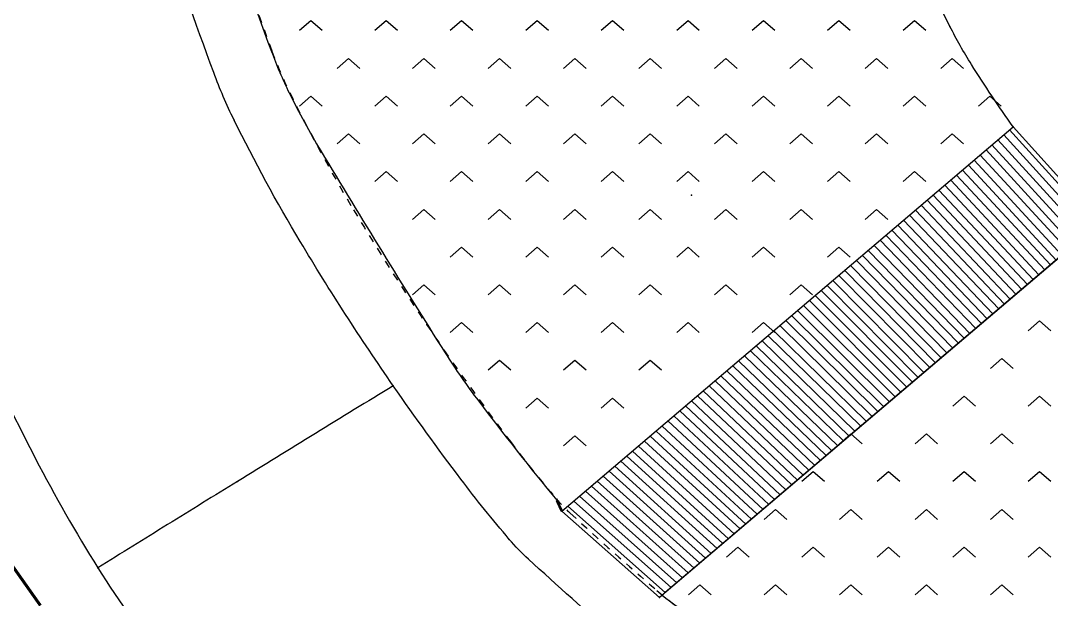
# Model space of a CAD drawing. Extents: x 940 to 1495, y 832 to 1212.
# Drawn here: x 1219.7 to 1288, y 1047.7 to 1086 of the extents above; entities that cross this region are included whole.
import ezdxf

# ---------------------------------------------------------------- set-up
doc = ezdxf.new("R2010")
doc.units = 0
doc.header["$LTSCALE"] = 0.5
doc.header["$PDSIZE"] = 0.2
doc.linetypes.add('X6', pattern=[2, 1, -1])
doc.layers.get('0').update_dxf_attribs({"linetype": 'CONTINUOUS'})
doc.layers.add('ASSIST', color=7, linetype='CONTINUOUS', plot=False)
for name, color, linetype in [('DLSS', 4, 'CONTINUOUS'), ('JMD', 6, 'CONTINUOUS'), ('SXSS', 5, 'CONTINUOUS'), ('ZBTZ', 3, 'CONTINUOUS'), ('ZDH', 1, 'CONTINUOUS')]:
    doc.layers.add(name, color=color, linetype=linetype)
doc.linetypes.add('8431', pattern='A,2,[152,AAA.SHX,S=1,R=0,X=0,Y=0],2,[150,AAA.SHX,S=2,R=0,X=0,Y=0],1e-11', length=4)

# ---------------------------------------------------------------- blocks, each defined once
blk = doc.blocks.new('gc211')
for p, q in [((0, 0), (-1.5, -1.32)), ((1.5, -1.32), (0, 0))]:
    blk.add_line(p, q)

msp = doc.modelspace()

# ---------------------------------------------------------------- linework, layer by layer
at = {"layer": 'ASSIST', "linetype": 'Continuous', "flags": 128}
msp.add_lwpolyline([(1291.191, 1072.588), (1262.011, 1047.789), (1255.543, 1053.487), (1285.443, 1078.947)], close=True, dxfattribs=at)
at = {"layer": 'DLSS', "linetype": 'X6'}
msp.add_lwpolyline([(1231.442, 1101.112, 0.010155), (1231.905, 1097.768, 0.040731), (1232.848, 1093.905, 0.008289), (1236.331, 1083.971, 0.025857), (1237.513, 1081.22, 0.020684), (1241.734, 1073.467, 0.016681), (1247.75, 1064.15, 0.01011), (1252.129, 1058.105, 0.015061), (1255.184, 1054.306, 0.030345), (1256.102, 1053.356, 0.007073), (1261.839, 1048.243, 0.065296), (1266.379, 1045.247, 0.045052), (1274.488, 1042.167, 0.045052)], format="xyb", dxfattribs=at)
at = {"layer": 'DLSS', "linetype": 'Continuous', "const_width": 0.175, "flags": 128}
msp.add_lwpolyline([(1255.202, 1054.218), (1255.543, 1053.487)], dxfattribs=at)
at = {"layer": 'DLSS', "linetype": 'Continuous', "const_width": 0.2, "elevation": 9.2, "flags": 128}
msp.add_lwpolyline([(1219.164, 1049.83), (1220.986, 1047.25)], dxfattribs=at)
at = {"layer": 'JMD', "linetype": 'Continuous'}
for p, q in [((1255.543, 1053.487), (1285.443, 1078.947)), ((1290.967, 1072.397), (1285.213, 1078.751)), ((1290.205, 1071.75), (1284.432, 1078.086)), ((1290.586, 1072.074), (1284.823, 1078.419)), ((1289.443, 1071.102), (1283.652, 1077.422)), ((1289.824, 1071.426), (1284.042, 1077.754)), ((1288.681, 1070.455), (1282.871, 1076.757)), ((1289.062, 1070.778), (1283.261, 1077.089)), ((1287.919, 1069.807), (1282.09, 1076.092)), ((1288.3, 1070.131), (1282.48, 1076.424)), ((1286.776, 1068.836), (1280.919, 1075.095)), ((1287.157, 1069.159), (1281.309, 1075.427)), ((1287.538, 1069.483), (1281.7, 1075.759)), ((1286.014, 1068.188), (1280.138, 1074.43)), ((1286.395, 1068.512), (1280.528, 1074.762)), ((1285.252, 1067.54), (1279.357, 1073.765)), ((1285.633, 1067.864), (1279.748, 1074.097)), ((1284.49, 1066.893), (1278.576, 1073.1)), ((1284.871, 1067.217), (1278.967, 1073.432)), ((1291.191, 1072.588), (1262.011, 1047.789)), ((1283.728, 1066.245), (1277.796, 1072.435)), ((1284.109, 1066.569), (1278.186, 1072.768)), ((1282.966, 1065.598), (1277.015, 1071.77)), ((1283.347, 1065.921), (1277.405, 1072.103)), ((1282.204, 1064.95), (1276.234, 1071.105)), ((1282.585, 1065.274), (1276.624, 1071.438)), ((1281.442, 1064.302), (1275.453, 1070.441)), ((1281.823, 1064.626), (1275.844, 1070.773)), ((1280.68, 1063.655), (1274.672, 1069.776)), ((1281.061, 1063.979), (1275.063, 1070.108)), ((1279.918, 1063.007), (1273.892, 1069.111)), ((1280.299, 1063.331), (1274.282, 1069.443)), ((1279.156, 1062.36), (1273.111, 1068.446)), ((1279.537, 1062.684), (1273.501, 1068.779)), ((1278.394, 1061.712), (1272.33, 1067.781)), ((1278.775, 1062.036), (1272.72, 1068.114)), ((1277.632, 1061.065), (1271.549, 1067.116)), ((1278.013, 1061.388), (1271.94, 1067.449)), ((1276.87, 1060.417), (1270.768, 1066.452)), ((1277.251, 1060.741), (1271.159, 1066.784)), ((1276.108, 1059.769), (1269.988, 1065.787)), ((1276.489, 1060.093), (1270.378, 1066.119)), ((1275.346, 1059.122), (1269.207, 1065.122)), ((1275.727, 1059.446), (1269.597, 1065.454)), ((1274.584, 1058.474), (1268.426, 1064.457)), ((1274.965, 1058.798), (1268.816, 1064.789)), ((1273.822, 1057.827), (1267.645, 1063.792)), ((1274.203, 1058.15), (1268.036, 1064.125)), ((1273.06, 1057.179), (1266.864, 1063.127)), ((1273.441, 1057.503), (1267.255, 1063.46)), ((1271.917, 1056.208), (1265.693, 1062.13)), ((1272.298, 1056.531), (1266.084, 1062.462)), ((1272.679, 1056.855), (1266.474, 1062.795)), ((1271.155, 1055.56), (1264.913, 1061.465)), ((1271.536, 1055.884), (1265.303, 1061.798)), ((1270.393, 1054.912), (1264.132, 1060.8)), ((1270.774, 1055.236), (1264.522, 1061.133)), ((1269.631, 1054.265), (1263.351, 1060.135)), ((1270.012, 1054.589), (1263.741, 1060.468)), ((1268.869, 1053.617), (1262.57, 1059.471)), ((1269.25, 1053.941), (1262.961, 1059.803)), ((1268.107, 1052.97), (1261.789, 1058.806)), ((1268.488, 1053.293), (1262.18, 1059.138)), ((1267.345, 1052.322), (1261.009, 1058.141)), ((1267.726, 1052.646), (1261.399, 1058.473)), ((1266.583, 1051.675), (1260.228, 1057.476)), ((1266.964, 1051.998), (1260.618, 1057.809)), ((1265.821, 1051.027), (1259.447, 1056.811)), ((1266.202, 1051.351), (1259.837, 1057.144)), ((1265.059, 1050.379), (1258.666, 1056.146)), ((1265.44, 1050.703), (1259.057, 1056.479)), ((1264.297, 1049.732), (1257.885, 1055.482)), ((1264.678, 1050.056), (1258.276, 1055.814)), ((1263.535, 1049.084), (1257.105, 1054.817)), ((1263.916, 1049.408), (1257.495, 1055.149)), ((1262.773, 1048.437), (1256.324, 1054.152)), ((1263.154, 1048.76), (1256.714, 1054.484)), ((1262.011, 1047.789), (1255.543, 1053.487)), ((1262.392, 1048.113), (1255.933, 1053.819))]:
    msp.add_line(p, q, dxfattribs=at)
at = {"layer": 'SXSS', "linetype": 'Continuous', "flags": 128}
for points in [[(1273.379, 1038.205, -0.045052), (1264.578, 1041.547, -0.065296), (1259.145, 1045.133, -0.007073), (1253.321, 1050.323, -0.030345), (1252.057, 1051.632, -0.015061), (1248.847, 1055.624, -0.01011), (1244.37, 1061.804, -0.016681), (1238.205, 1071.352, -0.020684), (1233.821, 1079.403, -0.025857), (1232.472, 1082.546, -0.008289), (1228.943, 1092.608, -0.040731), (1227.842, 1097.121, -0.023277), (1226.94, 1105.19)], [(1204.667, 1104.851, 0.025568), (1205.869, 1093.471, 0.04971), (1207.361, 1087.767, 0.005749), (1212.32, 1074.85, 0.012521), (1214.813, 1069.005, 0.012475), (1220.672, 1056.972, 0.020072), (1224.793, 1049.744, 0.031265), (1229.515, 1043.141, 0.026941), (1235.847, 1036.168, 0.021449), (1242.261, 1030.349, 0.027926), (1247.605, 1026.386, 0.018837), (1250.175, 1024.83, 0.005961), (1258.527, 1020.321, 0.033977), (1263.081, 1018.314, 0.020512), (1270.935, 1015.831)]]:
    msp.add_lwpolyline(points, format="xyb", dxfattribs=at)
at = {"layer": 'SXSS', "linetype": '8431', "flags": 128}
msp.add_lwpolyline([(1244.37, 1061.804, 0.000463), (1239.206, 1058.641, 0.000463), (1234.048, 1055.469, 0.000416), (1229.418, 1052.61, 0.000416), (1224.793, 1049.744)], format="xyb", dxfattribs=at)
at = {"layer": 'ZBTZ', "linetype": 'Continuous', "flags": 128}
msp.add_lwpolyline([(1232.807, 1093.892, 0.008289), (1236.291, 1083.957, 0.025857), (1237.475, 1081.201, 0.020684), (1239.562, 1077.368, 0.006142), (1247.81, 1063.983, 0.020649), (1250.031, 1060.777, 0.010264), (1255.202, 1054.218), (1255.543, 1053.487), (1285.443, 1078.947, -0.013335), (1282.682, 1083.089, -0.022932), (1281.255, 1085.609, -0.022514), (1278.494, 1091.719, 0.042501)], format="xyb", dxfattribs=at)
msp.add_lwpolyline([(1303.64, 1058.845), (1303.999, 1061.112, -0.021227), (1300.667, 1063.343, -0.021227), (1297.537, 1065.848, -0.024539), (1294.199, 1069.062, -0.024539), (1291.191, 1072.588), (1262.392, 1048.113), (1262.193, 1047.943, 0.059731), (1266.379, 1045.247, 0.045052), (1274.488, 1042.167), (1299.227, 1036.113)], format="xyb", close=True, dxfattribs=at)
at = {"layer": 'ZDH', "linetype": 'Continuous'}
for p in [(1281.255, 1085.609, 11.737), (1281.255, 1085.609, 11.737), (1233.821, 1079.403, 9.154), (1233.821, 1079.403, 9.154), (1233.821, 1079.403, 9.154), (1285.443, 1078.947, 11.79), (1285.443, 1078.947, 11.79), (1264.125, 1074.431, 10.548), (1264.125, 1074.431, 10.548), (1244.37, 1061.804, 9.155), (1244.37, 1061.804, 9.155), (1244.37, 1061.804, 9.155), (1234.048, 1055.469, 8.919), (1234.048, 1055.469, 8.919), (1234.048, 1055.469, 8.919), (1255.543, 1053.487, 8.6), (1255.543, 1053.487, 8.6), (1252.057, 1051.632, 8.563), (1252.057, 1051.632, 8.563), (1224.793, 1049.744, 9.157), (1224.793, 1049.744, 9.157), (1224.793, 1049.744, 9.157), (1262.011, 1047.789, 8.569), (1262.011, 1047.789, 8.569)]:
    msp.add_point(p, dxfattribs=at)

# ---------------------------------------------------------------- block references
at = {"layer": 'ZBTZ', "linetype": 'Continuous', "xscale": 0.5, "yscale": 0.5}
for p in [(1238.9, 1085.987), (1243.9, 1085.987), (1248.9, 1085.987), (1253.9, 1085.987), (1258.9, 1085.987), (1263.9, 1085.987), (1268.9, 1085.987), (1273.9, 1085.987), (1278.9, 1085.987), (1241.4, 1083.487), (1246.4, 1083.487), (1251.4, 1083.487), (1256.4, 1083.487), (1261.4, 1083.487), (1266.4, 1083.487), (1271.4, 1083.487), (1276.4, 1083.487), (1281.4, 1083.487), (1238.9, 1080.987), (1243.9, 1080.987), (1248.9, 1080.987), (1253.9, 1080.987), (1258.9, 1080.987), (1263.9, 1080.987), (1268.9, 1080.987), (1273.9, 1080.987), (1278.9, 1080.987), (1283.9, 1080.987), (1241.4, 1078.487), (1246.4, 1078.487), (1251.4, 1078.487), (1256.4, 1078.487), (1261.4, 1078.487), (1266.4, 1078.487), (1271.4, 1078.487), (1276.4, 1078.487), (1281.4, 1078.487), (1243.9, 1075.987), (1248.9, 1075.987), (1253.9, 1075.987), (1258.9, 1075.987), (1263.9, 1075.987), (1268.9, 1075.987), (1273.9, 1075.987), (1278.9, 1075.987), (1246.4, 1073.487), (1251.4, 1073.487), (1256.4, 1073.487), (1261.4, 1073.487), (1266.4, 1073.487), (1271.4, 1073.487), (1276.4, 1073.487), (1248.9, 1070.987), (1253.9, 1070.987), (1258.9, 1070.987), (1263.9, 1070.987), (1268.9, 1070.987), (1273.9, 1070.987), (1246.4, 1068.487), (1251.4, 1068.487), (1256.4, 1068.487), (1261.4, 1068.487), (1266.4, 1068.487), (1271.4, 1068.487), (1248.9, 1065.987), (1253.9, 1065.987), (1258.9, 1065.987), (1263.9, 1065.987), (1268.9, 1065.987), (1287.193, 1066.113), (1251.4, 1063.487), (1256.4, 1063.487), (1261.4, 1063.487), (1284.693, 1063.613), (1253.9, 1060.987), (1258.9, 1060.987), (1282.193, 1061.113), (1287.193, 1061.113), (1256.4, 1058.487), (1274.693, 1058.613), (1279.693, 1058.613), (1284.693, 1058.613), (1272.193, 1056.113), (1277.193, 1056.113), (1282.193, 1056.113), (1287.193, 1056.113), (1269.693, 1053.613), (1274.693, 1053.613), (1279.693, 1053.613), (1284.693, 1053.613), (1267.193, 1051.113), (1272.193, 1051.113), (1277.193, 1051.113), (1282.193, 1051.113), (1287.193, 1051.113), (1264.693, 1048.613), (1269.693, 1048.613), (1274.693, 1048.613), (1279.693, 1048.613), (1284.693, 1048.613)]:
    msp.add_blockref('gc211', p, dxfattribs=at)

doc.saveas('drawing.dxf')
